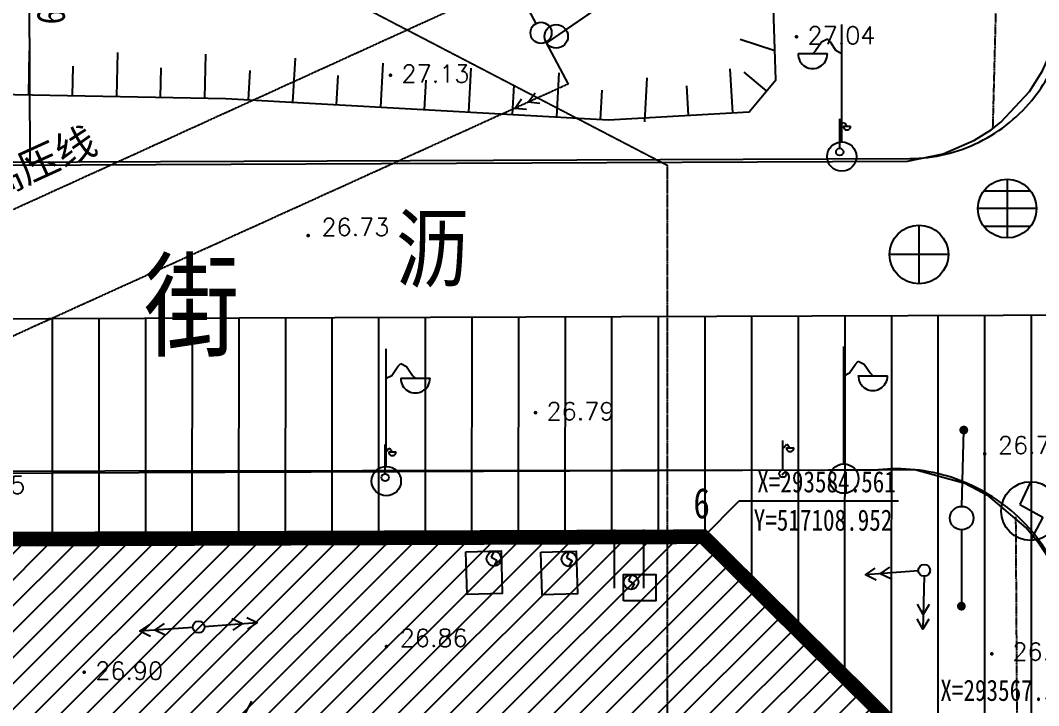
# Model space of a CAD drawing. Extents: x 1977 to 1034874806, y 3985 to 587211952.
# Drawn here: x 517062436 to 517131788, y 293573055 to 293619738 of the extents above; entities that cross this region are included whole.
import ezdxf
from ezdxf.enums import TextEntityAlignment as Align
from ezdxf.xclip import XClip

# ---------------------------------------------------------------- set-up
doc = ezdxf.new("R2010")
doc.units = 0
doc.header["$LTSCALE"] = 10
doc.header["$MEASUREMENT"] = 0
doc.header["$XCLIPFRAME"] = 0
for name, pattern in [('ACAD_ISO04W100', [30, 24, -3, 0, -3]), ('DASH', [0.35, 0.25, -0.1]), ('X-地形图$0$444', [0.3, 0.2, -0.1]), ('X-地形图$0$B1', [3, 2, -1])]:
    doc.linetypes.add(name, pattern=pattern)
for name, color, linetype in [('01-标注_尺寸', 3, 'Continuous'), ('M-建筑影响线', 9, 'Continuous'), ('M-用地 代征绿地', 126, 'Continuous'), ('M-用地 代征道路', 216, 'Continuous'), ('M-用地 代征道路坐标', 140, 'Continuous'), ('M-用地 地形图', 8, 'Continuous'), ('M-用地 红线', 20, 'ACAD_ISO04W100'), ('M-用地 红线坐标', 140, 'Continuous'), ('X-地形图$0$GCD', 1, 'Continuous'), ('X-地形图$0$GKSS', 4, 'Continuous'), ('X-地形图$0$JTSS', 3, 'Continuous'), ('X-地形图$0$电力', 7, 'Continuous'), ('电力', 1, 'Continuous')]:
    doc.layers.add(name, color=color, linetype=linetype)
doc.styles.add('_TCH_DIM', font='simhei.ttf', dxfattribs={"width": 0.8})
doc.styles.add('X-地形图$0$HZ', font='simplex.shx', dxfattribs={"bigfont": 'hztxt.shx'})
doc.styles.add('X-地形图$0$成果', font='')
doc.styles.add('黑', font='simhei.ttf', dxfattribs={"width": 0.8})
doc.styles.add('黑体_T3', font='simhei.ttf', dxfattribs={"width": 0.8})
doc.styles.get('X-地形图$0$成果').set_extended_font_data('SimSun')
doc.dimstyles.new('_TCH_ARCH&&550', dxfattribs={"dimtxt": 1925, "dimasz": 550, "dimexe": 1375, "dimexo": 0, "dimgap": 550, "dimtad": 1, "dimlfac": 0.001, "dimzin": 0, "dimdsep": 46, "dimtxsty": '黑体_T3', "dimblk": 'ARCHTICK', "dimcen": 0.09, "dimclrt": 7, "dimazin": 2, "dimtfac": 1, "dimtix": 1, "dimtmove": 2, "dimatfit": 3, "dimfxl": 0, "dimtolj": 1, "dimtzin": 0, "dimarcsym": 0})

# ---------------------------------------------------------------- blocks, each defined once
blk = doc.blocks.new('BC068')
for p, q in [((0, 1), (-0.36, 0.22)), ((-0.36, 0.22), (0.42, -0.21)), ((0.41, 0.87), (0.41, 0.87)), ((0.42, -0.21), (0, -1))]:
    blk.add_line(p, q)
blk.add_circle((0, 0), 1)
blk = doc.blocks.new('X-地形图$0$BC119')
at = {"linetype": 'Continuous'}
blk.add_line((0.4, 0), (3, 0), dxfattribs=at)
at = {"linetype": 'Continuous', "const_width": 0.15}
blk.add_lwpolyline([(2.925, 0, 1), (3.075, 0, 1)], format="xyb", close=True, dxfattribs=at)
at = {"linetype": 'Continuous'}
blk.add_circle((0, 0), 0.4, dxfattribs=at)
blk = doc.blocks.new('X-地形图$0$BC112')
for p, q in [((-0.492, -0.991), (-0.492, 1.009)), ((0.508, -0.991), (0.508, 1.009))]:
    blk.add_line(p, q)
blk = doc.blocks.new('X-地形图$0$BC026')
for p, q in [((0, 0.5), (0, 4.5)), ((0.19, 3.6), (0.39, 3.9)), ((0.39, 3.9), (0.49, 4)), ((0.49, 4), (0.69, 3.9)), ((0.69, 3.9), (0.89, 3.6)), ((0, 3.5), (0.19, 3.6)), ((0.49, 3.5), (1.49, 3.5)), ((0.89, 3.6), (0.99, 3.5))]:
    blk.add_line(p, q)
blk.add_circle((0, 0), 0.5)
blk.add_arc((0.99, 3.5), 0.5, 179, 0)
blk = doc.blocks.new('X-地形图$0$BC068')
for p, q in [((0, 1), (-0.36, 0.22)), ((0.408, 0.869), (0.408, 0.869)), ((-0.36, 0.22), (0.42, -0.21)), ((0.42, -0.21), (0, -1))]:
    blk.add_line(p, q)
blk.add_circle((0, 0), 1)
blk = doc.blocks.new('X-地形图$0$BC075')
for p, q in [((0, 1), (0, -1)), ((1, 0), (-1, 0)), ((0, 0), (0, 0))]:
    blk.add_line(p, q)
blk.add_circle((0, 0), 1)
blk = doc.blocks.new('X-地形图$0$BC027')
for p, q in [((0, 0.5), (0, 4.5)), ((-0.69, 3.9), (-0.89, 3.6)), ((-0.49, 4), (-0.69, 3.9)), ((-0.39, 3.9), (-0.49, 4)), ((-0.19, 3.6), (-0.39, 3.9)), ((-0.49, 3.5), (-1.49, 3.5)), ((-0.89, 3.6), (-0.99, 3.5)), ((0, 3.5), (-0.19, 3.6))]:
    blk.add_line(p, q)
blk.add_circle((0, 0), 0.5)
blk.add_arc((-0.99, 3.5), 0.5, 179, 0)
blk = doc.blocks.new('X-地形图$0$BC077')
for p, q in [((0, 0.99), (0, -0.99)), ((-0.8, 0.6), (0.8, 0.6)), ((1, 0), (-1, 0)), ((-0.8, -0.6), (0.8, -0.6))]:
    blk.add_line(p, q)
blk.add_circle((0, 0), 1)
blk = doc.blocks.new('X-地形图$0$BC117')
at = {"linetype": 'Continuous'}
blk.add_line((0.4, 0), (4, 0), dxfattribs=at)
for points in [[(2.368, 0.365), (3, 0), (2.368, -0.365)], [(3.368, 0.365), (4, 0), (3.368, -0.365)]]:
    blk.add_lwpolyline(points)
blk.add_circle((0, 0), 0.4, dxfattribs=at)
blk = doc.blocks.new('X-地形图$0$M511')
at = {"linetype": 'Continuous'}
blk.add_lwpolyline([(0.4, 0), (4.007, 0)], dxfattribs=at)
for points in [[(2.307, 0.4), (3, 0), (2.307, -0.4)], [(3.314, 0.4), (4.007, 0), (3.314, -0.4)]]:
    blk.add_lwpolyline(points)
blk.add_circle((0, 0), 0.4, dxfattribs=at)
blk = doc.blocks.new('X-地形图$0$BC200')
at = {"linetype": 'Continuous', "const_width": 0.25, "flags": 128}
blk.add_lwpolyline([(-0.125, 0, 1), (0.125, 0, 1)], format="xyb", close=True, dxfattribs=at)
blk = doc.blocks.new('X-地形图$0$A$C7BFD1BD2')
at = {"layer": 'X-地形图$0$GCD', "linetype": 'Continuous', "xscale": 0.5, "yscale": 0.5, "zscale": 0.5}
for p in [(-184.704, -131.38), (-212.358, -134), (-202.479, -156.987), (-233.215, -174.671)]:
    blk.add_blockref('X-地形图$0$BC200', p, dxfattribs=at)
at = {"layer": 'X-地形图$0$GCD', "linetype": 'Continuous', "xscale": 0.4999999999999998, "yscale": 0.4999999999999998, "zscale": 0.4999999999999998, "rotation": 32.7878370276766}
for p in [(-217.962, -144.925), (-171.887, -159.788), (-212.63, -172.915), (-171.399, -173.417)]:
    blk.add_blockref('X-地形图$0$BC200', p, dxfattribs=at)
at = {"layer": 'X-地形图$0$GCD', "linetype": 'Continuous', "style": 'X-地形图$0$HZ'}
for s, p in [('27.04', (-183.954, -131.88)), ('27.13', (-211.608, -134.5)), ('26.73', (-217.061, -144.94)), ('26.79', (-201.729, -157.487)), ('26.77', (-170.986, -159.802)), ('26.95', (-241.859, -162.511)), ('26.86', (-211.728, -172.93)), ('26.94', (-169.999, -173.869)), ('26.90', (-232.465, -175.171))]:
    blk.add_text(s, height=1.2, dxfattribs=at).set_placement(p)
blk = doc.blocks.new('dixingtu')
at = {"linetype": 'Continuous'}
for p, q in [((517098273, 293618192), (517166104, 293664768)), ((517111470, 293618463), (517113825, 293617681)), ((517063043, 293617663), (517062986, 293614664)), ((517069042, 293617550), (517068985, 293614551)), ((517075041, 293617437), (517074984, 293614438)), ((517065986, 293614607), (517066024, 293616607)), ((517081143, 293617154), (517080977, 293614158)), ((517087134, 293616821), (517086968, 293613826)), ((517071985, 293614494), (517072022, 293616494)), ((517077982, 293614324), (517078092, 293616321)), ((517083972, 293613992), (517084083, 293615989)), ((517093125, 293616488), (517092959, 293613493)), ((517099116, 293616156), (517098949, 293613160)), ((517110761, 293616436), (517110930, 293613441)), ((517113264, 293614926), (517111728, 293616206)), ((517089963, 293613659), (517090074, 293615656)), ((517095954, 293613327), (517096065, 293615324)), ((517105106, 293615823), (517104940, 293612828)), ((517107935, 293613272), (517107822, 293615268)), ((517101945, 293612994), (517102056, 293614991))]:
    blk.add_line(p, q, dxfattribs=at)
at = {"linetype": 'Continuous', "flags": 128}
for points in [[(517000000, 293609596), (517122862, 293610154), (517125286, 293610648), (517127427, 293611571), (517128551, 293612284), (517129220, 293612800), (517131176, 293614885), (517132056, 293616292), (517132733, 293617822), (517133397, 293622462), (517133559, 293635882), (517133658, 293644037), (517132763, 293647081), (517129639, 293649526), (517125400, 293649789)], [(517000000, 293615019), (517023785, 293615495), (517047668, 293614953), (517076436, 293614410), (517102491, 293612964), (517112080, 293613506), (517113890, 293615676), (517113709, 293621282), (517112442, 293623994), (517101043, 293623813), (517082769, 293623813), (517036269, 293624356), (517000000, 293624634)], [(517135071, 293391565), (517134008, 293578344), (517132861, 293582323), (517132345, 293583277), (517131756, 293584170), (517130922, 293585197), (517128396, 293587322), (517126769, 293588186), (517123359, 293589121), (517000000, 293588636)]]:
    blk.add_lwpolyline(points, dxfattribs=at)
at = {"linetype": 'X-地形图$0$B1', "flags": 128}
for points in [[(517128677, 293612376), (517129639, 293649526)], [(517130221, 293585910), (517131387, 293391760)]]:
    blk.add_lwpolyline(points, dxfattribs=at)
blk.add_lwpolyline([(517120118, 293377370), (517125067, 293386448), (517124870, 293421447), (517129758, 293441475), (517129064, 293564630), (517108952, 293584561), (516934373, 293583957, 0.075076), (516850264, 293570958), (516833059, 293559601, 0.026792), (516805773, 293547166), (516801840, 293531330, -0.130246), (516934431, 293566957), (517119048, 293567596)], format="xyb", close=True)
at = {"layer": 'X-地形图$0$JTSS', "linetype": 'Continuous', "flags": 128}
for points in [[(517123016, 293610320, 0.112935), (517127746, 293611451, 0.112935), (517131513, 293614527, 0.094232), (517133369, 293618153, 0.101358), (517133736, 293622405)], [(517134101, 293575826, 0.119744), (517133377, 293581462, 0.119744), (517130147, 293586138, 0.104623), (517125822, 293588610, 0.104623), (517120866, 293589119)]]:
    blk.add_lwpolyline(points, format="xyb", dxfattribs=at)
for points in [[(516947197, 293609632), (517123016, 293610320)], [(516940558, 293588597), (517068183, 293589054)], [(517068183, 293589054), (517120866, 293589119)]]:
    blk.add_lwpolyline(points, dxfattribs=at)
at = {"layer": 'X-地形图$0$电力', "color": 1, "linetype": 'X-地形图$0$444', "ltscale": 15, "flags": 128}
for points in [[(517096040, 293622381), (517010928, 293583582), (516920513, 293582035), (516807062, 293552556), (516649774, 293452964), (516521232, 293372275)], [(517099758, 293615401), (517012674, 293575859), (516921641, 293574262), (516810374, 293545381), (516653222, 293446969), (516524795, 293365826)]]:
    blk.add_lwpolyline(points, dxfattribs=at)
at = {"layer": 'X-地形图$0$电力', "color": 1, "linetype": 'Continuous'}
for points in [[(517097561, 293619527), (517096040, 293622381)], [(517099758, 293615401), (517098238, 293618256)]]:
    blk.add_lwpolyline(points, dxfattribs=at)
at = {"layer": 'X-地形图$0$电力', "color": 1}
for points in [[(517097824, 293614082), (517097027, 293614159), (517097492, 293614810)], [(517096907, 293613665), (517096111, 293613742), (517096576, 293614393)]]:
    blk.add_lwpolyline(points, dxfattribs=at)
at = {"layer": 'X-地形图$0$电力', "color": 1, "linetype": 'Continuous'}
blk.add_circle((517097899, 293618891), 720, dxfattribs=at)
at = {"linetype": 'Continuous'}
for name, p, xscale, yscale, zscale in [('X-地形图$0$A$C7BFD1BD2', (517300000, 293750000), 1000, 1000, 1000), ('X-地形图$0$BC027', (517118382, 293610456), 2000, 2000, 2000), ('X-地形图$0$BC077', (517129644, 293606915), 2000, 2000, 2000), ('X-地形图$0$BC075', (517123639, 293603790), 2000, 2000, 2000), ('X-地形图$0$BC026', (517087359, 293588353), 2000, 2000, 2000), ('X-地形图$0$BC026', (517118524, 293588519), 2000, 2000, 2000), ('X-地形图$0$BC068', (517131231, 293586311), 2000, 2000, 2000), ('X-地形图$0$BC112', (517103890, 293583033), 2000, 2000, 2000)]:
    blk.add_blockref(name, p, dxfattribs=dict(at, xscale=xscale, yscale=yscale, zscale=zscale))
for name, p, xscale, yscale, zscale, rotation in [('X-地形图$0$BC117', (517098932, 293618645), 2000.000000031533, 2000.000000031533, 2000.000000031533, 34.46012056042546), ('X-地形图$0$BC119', (517126547, 293585830), 1999.999999995009, 1999.999999995009, 1999.999999995009, 88.62219034218177), ('X-地形图$0$BC119', (517126547, 293585830), 1999.999999995428, 1999.999999995428, 1999.999999995428, 269.8152135107013), ('X-地形图$0$M511', (517123994, 293582268), 1000.000000000001, 1000.000000000001, 1000.000000000001, 184.4625080718136), ('X-地形图$0$M511', (517123994, 293582268), 1000.000000000001, 1000.000000000001, 1000.000000000001, 268.5793690453473), ('X-地形图$0$M511', (517074576, 293578411), 999.9999999999993, 999.9999999999993, 999.9999999999993, 4.462508071813556), ('X-地形图$0$M511', (517074576, 293578411), 1000.000000000001, 1000.000000000001, 1000.000000000001, 184.1394426161681)]:
    blk.add_blockref(name, p, dxfattribs=dict(at, xscale=xscale, yscale=yscale, zscale=zscale, rotation=rotation))
at = {"layer": 'X-地形图$0$GKSS', "linetype": 'Continuous', "xscale": 500, "yscale": 500, "zscale": 500}
for p in [(517118239, 293610775), (517114370, 293588859), (517087283, 293588593)]:
    blk.add_blockref('X-地形图$0$BC026', p, dxfattribs=at)
at = {"linetype": 'Continuous', "style": 'X-地形图$0$HZ'}
blk.add_text('沥', height=5000, dxfattribs=at).set_placement((517090509, 293604212), align=Align.MIDDLE)
blk.add_text('街', height=6500, dxfattribs=at).set_placement((517070862, 293596835))
at = {"layer": 'X-地形图$0$电力', "color": 1, "linetype": 'Continuous', "style": 'X-地形图$0$成果'}
blk.add_text('110KV高压线', height=2000, rotation=24.506, dxfattribs=at).set_placement((517054192, 293604600))
blk = doc.blocks.new('_ArchTick')
at = {"color": 0, "linetype": 'ByBlock', "const_width": 0.4}
blk.add_lwpolyline([(-0.5, -0.5), (0.5, 0.5)], dxfattribs=at)
blk = doc.blocks.new('*D383')
at = {"layer": '01-标注_尺寸', "color": 0, "lineweight": -2, "transparency": 16777216}
for p, q in [((517075037, 293567305), (517078193, 293573367)), ((517077558, 293572147), (517093537, 293563829)), ((517111708, 293554370), (517099255, 293560852)), ((517109187, 293549528), (517112343, 293555590))]:
    blk.add_line(p, q, dxfattribs=at)
at = {"layer": 'Defpoints', "color": 0, "transparency": 16777216}
for p in [(517075037, 293567305), (517111708, 293554370), (517109187, 293549528)]:
    blk.add_point(p, dxfattribs=at)
at = {"layer": '01-标注_尺寸', "color": 0, "lineweight": -2, "transparency": 16777216, "xscale": 550, "yscale": 550, "zscale": 550}
for p, rotation in [((517077558, 293572147), 152.5000000001444), ((517111708, 293554370), 332.5000000001444)]:
    blk.add_blockref('_ArchTick', p, dxfattribs=dict(at, rotation=rotation))
at = {"layer": '01-标注_尺寸', "color": 7, "transparency": 16777216, "insert": (517097030, 293563558), "char_height": 1925, "attachment_point": 5, "rotation": 332.5, "style": '黑体_T3'}
blk.add_mtext('\\A1;38.50', dxfattribs=at)
blk = doc.blocks.new('*D412')
at = {"layer": '01-标注_尺寸', "color": 0, "lineweight": -2, "transparency": 16777216}
for p, q in [((517060021, 293634062), (517064356, 293634079)), ((517062981, 293634074), (517063075, 293610085)), ((517060114, 293610074), (517064449, 293610091))]:
    blk.add_line(p, q, dxfattribs=at)
at = {"layer": 'Defpoints', "color": 0, "transparency": 16777216}
for p in [(517060021, 293634062), (517060114, 293610074), (517063075, 293610085)]:
    blk.add_point(p, dxfattribs=at)
at = {"layer": '01-标注_尺寸', "color": 0, "lineweight": -2, "transparency": 16777216, "xscale": 550, "yscale": 550, "zscale": 550}
for p, rotation in [((517062981, 293634074), 90.2239558863415), ((517063075, 293610085), 270.2239558863415)]:
    blk.add_blockref('_ArchTick', p, dxfattribs=dict(at, rotation=rotation))
at = {"layer": '01-标注_尺寸', "color": 7, "transparency": 16777216, "insert": (517064540, 293622085), "char_height": 1925, "attachment_point": 5, "rotation": 270.22396, "style": '黑体_T3'}
blk.add_mtext('\\A1;23.99', dxfattribs=at)

msp = doc.modelspace()

# ---------------------------------------------------------------- hatches: boundary and pattern name
at = {"layer": 'M-用地 代征绿地'}
h = msp.add_hatch(dxfattribs=at)
h.set_pattern_fill('普通砖', color=256, scale=500)
h.set_pattern_definition([(45, (5e-07, 897.6), (-883.88383, 883.88383), [])])
h.paths.add_polyline_path([(517108949.474, 293584566.126), (516934370.474, 293583962.126, 0.037486061), (516891827.474, 293580619.126, 0.037484907), (516850261.474, 293570963.126), (516833056.474, 293559606.126), (516819246.474, 293553754.126), (516805770.474, 293547171.126), (516801837.474, 293531335.126, -0.064894186), (516865813.474, 293557783.126, -0.064842867), (516934428.474, 293566962.126), (517119045.474, 293567601.126), (517119567.745, 293474751.086, 0.412567046), (517125567.65, 293468784.835), (517128567.898, 293468784.835, 0.043292826), (517129601.102, 293468874.464), (517129061.474, 293564635.126)])
at = {"layer": 'M-用地 代征道路', "linetype": 'Continuous'}
h = msp.add_hatch(dxfattribs=at)
h.set_pattern_fill('ANSI31', color=256, scale=2000, angle=45)
h.set_pattern_definition([(90, (5e-07, -9e-07), (-3175, 7e-13), [])])
h.paths.add_polyline_path([(516805773, 293547166), (516819249, 293553749), (516833059, 293559601), (516850264, 293570958, -0.037484907), (516891830, 293580614, -0.037486061), (516934373, 293583957), (517108952, 293584561), (517129064, 293564630), (517129758, 293441475), (517124870, 293421447), (517125067, 293386448), (517120118, 293377370), (517113257, 293364786), (516977085, 293278102), (516956377, 293282701), (516937582, 293312227), (516922624, 293326413), (516799129, 293520414), (516801840, 293531330)], flags=16)
edge = h.paths.add_edge_path()
edge.add_line((517148867, 293599699), (516934315.329, 293598955.98))
edge.add_arc((516935357.134, 293298946.875), 300010.915, 90.19896327, 106.33801982)
edge.add_arc((516935363.791, 293298956.272), 300003.769, 106.33974463, 122.48004836)
edge.add_line((516774260, 293552033), (516760762, 293543441))
edge.add_line((516760762, 293543441), (516959452, 293231315))
edge.add_line((516959452, 293231315), (517150257, 293352776))
edge.add_line((517150257, 293352776), (517148867, 293599699))
h.paths.add_polyline_path([(516983988, 293276570), (516977085, 293278102), (517113257, 293364786), (517108308, 293355708), (517078783, 293336913), (517064596, 293321955), (517033070, 293301887), (517013514, 293295365)])

# ---------------------------------------------------------------- linework, layer by layer
at = {"layer": 'M-建筑影响线', "linetype": 'DASH', "ltscale": 2}
for points in [[(517050000.735, 293614814.551), (517060020.642, 293634062.246), (517106500.048, 293609867.622)], [(517106500.048, 293533537.622), (517106500.048, 293609867.622)]]:
    msp.add_lwpolyline(points, dxfattribs=at)
at = {"layer": 'M-用地 代征道路坐标', "color": 216, "linetype": 'Continuous'}
msp.add_lwpolyline([(516774260, 293552033), (516760762, 293543441), (516959452, 293231315), (517150257, 293352776), (517148867, 293599699), (516934321, 293598956, 0.070541303), (516850963, 293586843, 0.070542022), (516774260, 293552033)], format="xyb", close=True, dxfattribs=at)
at = {"layer": 'M-用地 红线', "ltscale": 0.05, "const_width": 1000}
msp.add_lwpolyline([(517120118, 293377370), (517125067, 293386448), (517124870, 293421447), (517129758, 293441475), (517129064, 293564630), (517108952, 293584561), (516934373, 293583957, 0.037486061), (516891830, 293580614, 0.037484907), (516850264, 293570958), (516833059, 293559601), (516819249, 293553749), (516805773, 293547166), (516801840, 293531330, -0.064894186), (516865816, 293557778, -0.064842867), (516934431, 293566957), (517119048, 293567596), (517120118, 293377370)], format="xyb", close=True, dxfattribs=at)
at = {"layer": 'M-用地 红线坐标'}
for p, q in [((517108952, 293584561), (517111395.5, 293587004.5)), ((517111395.5, 293587004.5), (517122238.53, 293587004.5))]:
    msp.add_line(p, q, dxfattribs=at)
at = {"layer": '电力', "linetype": 'Continuous', "flags": 128}
for points in [[(517092772.873, 293583531.366), (517095171.804, 293583602.991), (517095258.351, 293580704.283), (517092859.417, 293580632.657)], [(517097889.133, 293583498.781), (517100288.064, 293583570.406), (517100374.611, 293580671.698), (517097975.676, 293580600.073)], [(517103512.671, 293580188.806), (517103506.293, 293581988.794), (517105706.279, 293581996.589), (517105712.657, 293580196.599)]]:
    msp.add_lwpolyline(points, close=True, dxfattribs=at)

# ---------------------------------------------------------------- block references
at = {"layer": 'M-用地 地形图'}
ref = msp.add_blockref('dixingtu', (0.068, -0.106), dxfattribs=at)
XClip(ref).set_block_clipping_path([(516546032.4072857499, 293199999.9999999404), (517191244.7300934196, 293692600.7206964493)])
at = {"layer": '电力', "linetype": 'Continuous', "xscale": 500, "yscale": 500, "zscale": 500}
for p in [(517094685.947, 293583063.895), (517099802.207, 293583031.31), (517104028.372, 293581468.405)]:
    msp.add_blockref('BC068', p, dxfattribs=at)

# ---------------------------------------------------------------- texts
at = {"layer": 'M-用地 红线坐标', "color": 140, "style": '_TCH_DIM', "width": 0.8}
for s, p in [('X=293584.561', (517112621.652, 293587582)), ('Y=517108.952', (517112381.23, 293584973.097)), ('X=293567.596', (517125091.578, 293573377.5))]:
    msp.add_text(s, height=1445.78059, dxfattribs=at).set_placement(p)
at = {"layer": 'M-用地 红线坐标', "style": '黑', "width": 0.8}
msp.add_text('6', height=2065.401, dxfattribs=at).set_placement((517108273.996, 293585816.703))

# ---------------------------------------------------------------- dimensions: what is measured, and where the dimension line sits
at = {"layer": '01-标注_尺寸'}
dim = msp.add_aligned_dim(p1=(517060020.642, 293634062.246), p2=(517060114.408, 293610073.72), distance=2960.122, dimstyle='_TCH_ARCH&&550', dxfattribs=at)
dim.commit()
dim.dimension.update_dxf_attribs({"geometry": '*D412', "text_midpoint": (517064540.113, 293622085.466)})
dim = msp.add_linear_dim(base=(517111707.98, 293554370.038), p1=(517075037.409, 293567305.228), p2=(517109187.326, 293549527.907), angle=332.5, dimstyle='_TCH_ARCH&&550', dxfattribs=at)
dim.commit()
dim.dimension.update_dxf_attribs({"geometry": '*D383', "text_midpoint": (517097029.782, 293563557.81), "dimtype": 129})

doc.saveas('drawing.dxf')
